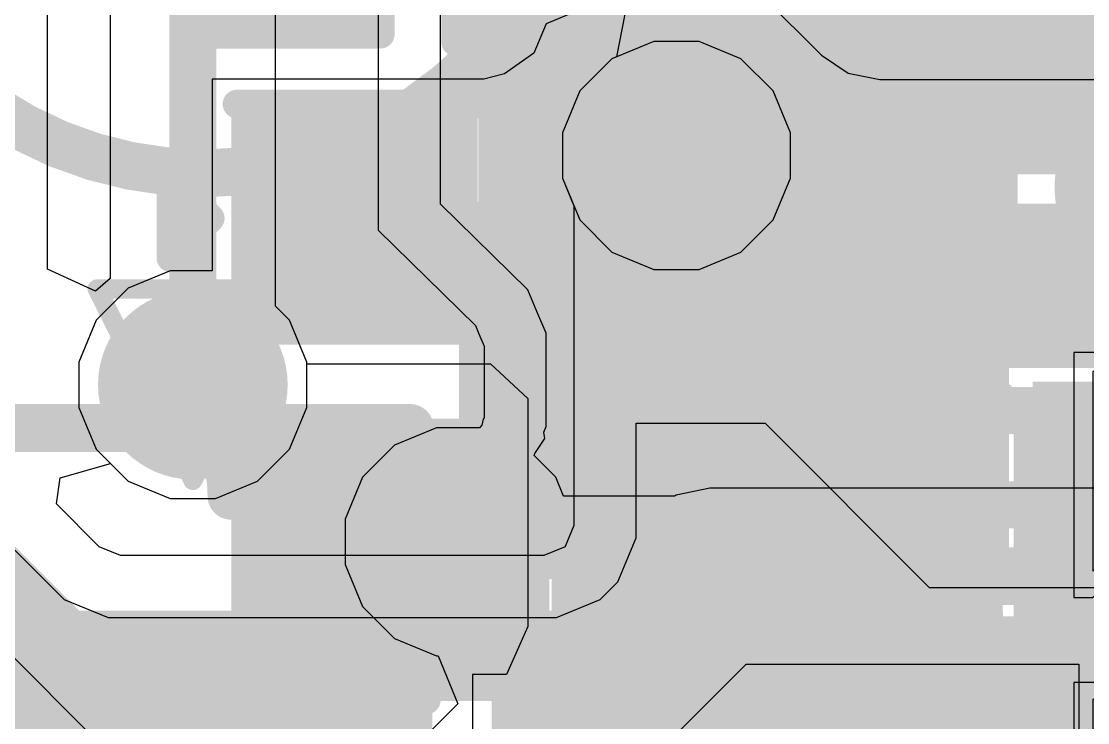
# Model space of a CAD drawing. Header units: inches. Extents: x -35 to 304, y -8 to 63.
# Drawn here: x 4.433 to 7.262, y 3.233 to 5.094 of the extents above; entities that cross this region are included whole.
import ezdxf

# ---------------------------------------------------------------- set-up
doc = ezdxf.new("R2010")
doc.units = ezdxf.units.IN
for name, color, linetype in [('Bottom Layer', 5, 'Continuous'), ('Bottom Overlay', 54, 'Continuous'), ('Bottom Paste', 16, 'Continuous'), ('Bottom Solder', 6, 'Continuous'), ('Drill Drawing', 1, 'Continuous'), ('Layer 2', 16, 'Continuous'), ('Layer 3', 76, 'Continuous'), ('Top Layer', 1, 'Continuous'), ('Top Overlay', 2, 'Continuous'), ('Top Paste', 8, 'Continuous'), ('Top Solder', 216, 'Continuous'), ('Via Holes', 16, 'Continuous')]:
    doc.layers.add(name, color=color, linetype=linetype)

# ---------------------------------------------------------------- blocks, each defined once
blk = doc.blocks.new('TSA016A2518A_B_2')
at = {"layer": 'Bottom Layer'}
blk.add_hatch(color=5, dxfattribs=at).paths.add_polyline_path([(-2.55007237, -0.7250303), (-1.65007163, -0.7250303), (-1.65007163, -1.4250289), (-2.55007237, -1.4250289)])
at = {"layer": 'Bottom Paste'}
blk.add_hatch(color=16, dxfattribs=at).paths.add_polyline_path([(-2.55007237, -0.7250303), (-1.65007163, -0.7250303), (-1.65007163, -1.4250289), (-2.55007237, -1.4250289)])
at = {"layer": 'Bottom Solder'}
blk.add_hatch(color=6, dxfattribs=at).paths.add_polyline_path([(-2.60087237, -0.6742303), (-1.59927163, -0.6742303), (-1.59927163, -1.4758289), (-2.60087237, -1.4758289)])
at = {"layer": 'Bottom Overlay', "const_width": 0.127}
blk.add_lwpolyline([(-0.508, -1.016127, -0.9999999999999999), (-0.508, 1.015873)], format="xyb", dxfattribs=at)
for points in [[(-2.199894, 0.543687), (-2.199894, -0.543941)], [(-2.8956, -0.9652), (-2.7686, -1.0922)], [(-2.8956, -0.9652), (-2.8956, -1.2192)], [(-2.7686, -1.0922), (-2.8956, -1.2192)], [(-2.0599908, -1.71196), (-1.3664184, -1.71196)], [(-1.3664184, -1.71196), (1.3664184, -1.71196)]]:
    blk.add_lwpolyline(points, dxfattribs=at)
at = {"layer": 'Bottom Overlay', "const_width": 0.0635}
for points in [[(-2.231644, 0.543687, 1), (-2.168144, 0.543687, 1)], [(-2.231644, -0.543941, 1), (-2.168144, -0.543941, 1)], [(-2.92735, -0.9652, 1), (-2.86385, -0.9652, 1)], [(-2.92735, -0.9652, 1), (-2.86385, -0.9652, 1)], [(-2.80035, -1.0922, 1), (-2.73685, -1.0922, 1)], [(-2.80035, -1.0922, 1), (-2.73685, -1.0922, 1)], [(-2.92735, -1.2192, 1), (-2.86385, -1.2192, 1)], [(-2.92735, -1.2192, 1), (-2.86385, -1.2192, 1)], [(-2.0917408, -1.71196, 1), (-2.0282408, -1.71196, 1)], [(-1.3981684, -1.71196, 1), (-1.3346684, -1.71196, 1)], [(-1.3981684, -1.71196, 1), (-1.3346684, -1.71196, 1)]]:
    blk.add_lwpolyline(points, format="xyb", close=True, dxfattribs=at)
blk = doc.blocks.new('X_LLGA_3_9')
at = {"layer": 'Top Layer'}
for points in [[(-0.2999994, 0.39750111), (0.2999994, 0.39750111), (0.2999994, 0.04750181), (-0.2999994, 0.04750181)], [(-0.27499818, -0.0824992), (-0.07499858, -0.0824992), (-0.07499858, -0.36249864), (-0.27499818, -0.36249864)], [(0.07500112, -0.0824992), (0.27500072, -0.0824992), (0.27500072, -0.36249864), (0.07500112, -0.36249864)]]:
    blk.add_hatch(color=1, dxfattribs=at).paths.add_polyline_path(points)
at = {"layer": 'Top Paste'}
for points in [[(-0.2999994, 0.39750111), (0.2999994, 0.39750111), (0.2999994, 0.04750181), (-0.2999994, 0.04750181)], [(-0.27499818, -0.0824992), (-0.07499858, -0.0824992), (-0.07499858, -0.36249864), (-0.27499818, -0.36249864)], [(0.07500112, -0.0824992), (0.27500072, -0.0824992), (0.27500072, -0.36249864), (0.07500112, -0.36249864)]]:
    blk.add_hatch(color=8, dxfattribs=at).paths.add_polyline_path(points)
at = {"layer": 'Top Solder'}
for points in [[(-0.3499993, 0.44750101), (0.3499993, 0.44750101), (0.3499993, -0.00249809), (-0.3499993, -0.00249809)], [(-0.32499808, -0.0324993), (-0.02499868, -0.0324993), (-0.02499868, -0.41249854), (-0.32499808, -0.41249854)], [(0.02500122, -0.0324993), (0.32500062, -0.0324993), (0.32500062, -0.41249854), (0.02500122, -0.41249854)]]:
    blk.add_hatch(color=216, dxfattribs=at).paths.add_polyline_path(points)
at = {"layer": 'Top Overlay'}
for points, const_width in [([(-0.3809999999999999, -0.22569932, 1), (-0.4318, -0.22569932, 1)], 0.0999998), ([(-0.45679868, -0.22569932, 1), (-0.40680132, -0.22569932, 1)], 0.0499999), ([(-0.40599868, -0.22569932, 1), (-0.35600132, -0.22569932, 1)], 0.0499999)]:
    blk.add_lwpolyline(points, format="xyb", close=True, dxfattribs=dict(at, const_width=const_width))
blk = doc.blocks.new('14_LGA__2_5_3__11')
at = {"layer": 'Top Layer'}
for points in [[(-0.67499865, 0.6050013299999999), (-0.67499865, 1.21500011), (-0.3249993500000001, 1.21500011), (-0.3249993499999999, 0.6050013299999999)], [(-0.1749996499999999, 0.6050013299999999), (-0.1749996500000001, 1.21500011), (0.1749996499999999, 1.21500011), (0.1749996500000001, 0.6050013299999999)], [(0.3249993500000001, 0.6050013299999999), (0.3249993499999999, 1.21500011), (0.67499865, 1.21500011), (0.67499865, 0.6050013299999999)], [(-0.85500083, 0.57500139), (-1.46499961, 0.57500139), (-1.46499961, 0.92500069), (-0.85500083, 0.92500069)], [(1.46499961, 0.57500139), (0.85500083, 0.57500139), (0.85500083, 0.92500069), (1.46499961, 0.92500069)], [(-0.85500083, 0.07499985), (-1.46499961, 0.07499985), (-1.46499961, 0.42499915), (-0.85500083, 0.42499915)], [(1.46499961, 0.07499985), (0.85500083, 0.07499985), (0.85500083, 0.42499915), (1.46499961, 0.42499915)], [(-0.85500083, -0.42499915), (-1.46499961, -0.42499915), (-1.46499961, -0.07499985), (-0.85500083, -0.07499985)], [(1.46499961, -0.42499915), (0.85500083, -0.42499915), (0.85500083, -0.07499985), (1.46499961, -0.07499985)], [(-0.85500083, -0.92500069), (-1.46499961, -0.92500069), (-1.46499961, -0.57500139), (-0.85500083, -0.57500139)], [(1.46499961, -0.92500069), (0.85500083, -0.92500069), (0.85500083, -0.57500139), (1.46499961, -0.57500139)], [(-0.67499865, -1.21500011), (-0.67499865, -0.6050013299999999), (-0.3249993500000001, -0.6050013299999999), (-0.3249993499999999, -1.21500011)], [(-0.1749996499999999, -1.21500011), (-0.1749996500000001, -0.6050013299999999), (0.1749996499999999, -0.6050013299999999), (0.1749996500000001, -1.21500011)], [(0.3249993500000001, -1.21500011), (0.3249993499999999, -0.6050013299999999), (0.67499865, -0.6050013299999999), (0.67499865, -1.21500011)]]:
    blk.add_hatch(color=1, dxfattribs=at).paths.add_polyline_path(points)
at = {"layer": 'Top Paste'}
for points in [[(-0.67499865, 0.6050013299999999), (-0.67499865, 1.21500011), (-0.3249993500000001, 1.21500011), (-0.3249993499999999, 0.6050013299999999)], [(-0.1749996499999999, 0.6050013299999999), (-0.1749996500000001, 1.21500011), (0.1749996499999999, 1.21500011), (0.1749996500000001, 0.6050013299999999)], [(0.3249993500000001, 0.6050013299999999), (0.3249993499999999, 1.21500011), (0.67499865, 1.21500011), (0.67499865, 0.6050013299999999)], [(-0.85500083, 0.57500139), (-1.46499961, 0.57500139), (-1.46499961, 0.92500069), (-0.85500083, 0.92500069)], [(1.46499961, 0.57500139), (0.85500083, 0.57500139), (0.85500083, 0.92500069), (1.46499961, 0.92500069)], [(-0.85500083, 0.07499985), (-1.46499961, 0.07499985), (-1.46499961, 0.42499915), (-0.85500083, 0.42499915)], [(1.46499961, 0.07499985), (0.85500083, 0.07499985), (0.85500083, 0.42499915), (1.46499961, 0.42499915)], [(-0.85500083, -0.42499915), (-1.46499961, -0.42499915), (-1.46499961, -0.07499985), (-0.85500083, -0.07499985)], [(1.46499961, -0.42499915), (0.85500083, -0.42499915), (0.85500083, -0.07499985), (1.46499961, -0.07499985)], [(-0.85500083, -0.92500069), (-1.46499961, -0.92500069), (-1.46499961, -0.57500139), (-0.85500083, -0.57500139)], [(1.46499961, -0.92500069), (0.85500083, -0.92500069), (0.85500083, -0.57500139), (1.46499961, -0.57500139)], [(-0.67499865, -1.21500011), (-0.67499865, -0.6050013299999999), (-0.3249993500000001, -0.6050013299999999), (-0.3249993499999999, -1.21500011)], [(-0.1749996499999999, -1.21500011), (-0.1749996500000001, -0.6050013299999999), (0.1749996499999999, -0.6050013299999999), (0.1749996500000001, -1.21500011)], [(0.3249993500000001, -1.21500011), (0.3249993499999999, -0.6050013299999999), (0.67499865, -0.6050013299999999), (0.67499865, -1.21500011)]]:
    blk.add_hatch(color=8, dxfattribs=at).paths.add_polyline_path(points)
at = {"layer": 'Top Solder'}
for points in [[(-0.77659865, 0.50340133), (-0.77659865, 1.31660011), (-0.2233993500000001, 1.31660011), (-0.2233993499999999, 0.50340133)], [(-0.2765996499999999, 0.50340133), (-0.2765996500000001, 1.31660011), (0.2765996499999999, 1.31660011), (0.2765996500000001, 0.50340133)], [(0.2233993500000001, 0.50340133), (0.2233993499999999, 1.31660011), (0.77659865, 1.31660011), (0.77659865, 0.50340133)], [(-0.7534008299999999, 0.47340139), (-1.56659961, 0.47340139), (-1.56659961, 1.02660069), (-0.7534008299999999, 1.02660069)], [(1.56659961, 0.47340139), (0.7534008299999999, 0.47340139), (0.7534008299999999, 1.02660069), (1.56659961, 1.02660069)], [(-0.7534008299999999, -0.02660015), (-1.56659961, -0.02660015), (-1.56659961, 0.52659915), (-0.7534008299999999, 0.52659915)], [(1.56659961, -0.02660015), (0.7534008299999999, -0.02660015), (0.7534008299999999, 0.52659915), (1.56659961, 0.52659915)], [(-0.7534008299999999, -0.52659915), (-1.56659961, -0.52659915), (-1.56659961, 0.02660015), (-0.7534008299999999, 0.02660015)], [(1.56659961, -0.52659915), (0.7534008299999999, -0.52659915), (0.7534008299999999, 0.02660015), (1.56659961, 0.02660015)], [(-0.7534008299999999, -1.02660069), (-1.56659961, -1.02660069), (-1.56659961, -0.47340139), (-0.7534008299999999, -0.47340139)], [(1.56659961, -1.02660069), (0.7534008299999999, -1.02660069), (0.7534008299999999, -0.47340139), (1.56659961, -0.47340139)], [(-0.77659865, -1.31660011), (-0.77659865, -0.50340133), (-0.2233993500000001, -0.50340133), (-0.2233993499999999, -1.31660011)], [(-0.2765996499999999, -1.31660011), (-0.2765996500000001, -0.50340133), (0.2765996499999999, -0.50340133), (0.2765996500000001, -1.31660011)], [(0.2233993500000001, -1.31660011), (0.2233993499999999, -0.50340133), (0.77659865, -0.50340133), (0.77659865, -1.31660011)]]:
    blk.add_hatch(color=216, dxfattribs=at).paths.add_polyline_path(points)
at = {"layer": 'Top Overlay', "const_width": 0.0762}
for points in [[(-1.54999944, 1.20000014), (-1.54999944, 1.29999994)], [(-0.95000064, 1.29999994), (-1.54999944, 1.29999994)], [(1.54999944, 1.29999994), (0.95000064, 1.29999994)], [(1.54999944, 1.20000014), (1.54999944, 1.29999994)], [(-1.54999944, -1.29999994), (-1.54999944, -1.20000014)], [(1.54999944, -1.29999994), (1.54999944, -1.20000014)], [(-0.95000064, -1.29999994), (-1.54999944, -1.29999994)], [(1.54999944, -1.29999994), (0.95000064, -1.29999994)]]:
    blk.add_lwpolyline(points, dxfattribs=at)
at = {"layer": 'Top Overlay', "const_width": 0.0381}
for points in [[(-1.56904944, 1.29999994, 1), (-1.53094944, 1.29999994, 1)], [(-1.56904944, 1.29999994, 1), (-1.53094944, 1.29999994, 1)], [(-0.96905064, 1.29999994, 1), (-0.9309506399999999, 1.29999994, 1)], [(0.9309506399999999, 1.29999994, 1), (0.96905064, 1.29999994, 1)], [(1.53094944, 1.29999994, 1), (1.56904944, 1.29999994, 1)], [(1.53094944, 1.29999994, 1), (1.56904944, 1.29999994, 1)], [(-1.56904944, 1.20000014, 1), (-1.53094944, 1.20000014, 1)], [(1.53094944, 1.20000014, 1), (1.56904944, 1.20000014, 1)], [(-1.56904944, -1.20000014, 1), (-1.53094944, -1.20000014, 1)], [(1.53094944, -1.20000014, 1), (1.56904944, -1.20000014, 1)], [(-1.56904944, -1.29999994, 1), (-1.53094944, -1.29999994, 1)], [(-1.56904944, -1.29999994, 1), (-1.53094944, -1.29999994, 1)], [(-0.96905064, -1.29999994, 1), (-0.9309506399999999, -1.29999994, 1)], [(0.9309506399999999, -1.29999994, 1), (0.96905064, -1.29999994, 1)], [(1.53094944, -1.29999994, 1), (1.56904944, -1.29999994, 1)], [(1.53094944, -1.29999994, 1), (1.56904944, -1.29999994, 1)]]:
    blk.add_lwpolyline(points, format="xyb", close=True, dxfattribs=at)
blk = doc.blocks.new('X2_SON_4_1_1__B_15')
at = {"layer": 'Bottom Layer'}
for points in [[(-0.5499989, 0.27500072), (-0.5499989, 0.37500052), (-0.4499991, 0.37500052), (-0.4499991, 0.27500072)], [(0.4499991, 0.27500072), (0.4499991, 0.37500052), (0.5499989, 0.37500052), (0.5499989, 0.27500072)], [(-0.3394105761470328, 0), (0, 0.3394105761470328), (0.3394105761470328, 0), (0, -0.3394105761470328)], [(-0.5499989, -0.37500052), (-0.5499989, -0.27500072), (-0.4499991, -0.27500072), (-0.4499991, -0.37500052)], [(0.4499991, -0.37500052), (0.4499991, -0.27500072), (0.5499989, -0.27500072), (0.5499989, -0.37500052)]]:
    blk.add_hatch(color=5, dxfattribs=at).paths.add_polyline_path(points)
at = {"layer": 'Bottom Paste'}
blk.add_hatch(color=16, dxfattribs=at).paths.add_polyline_path([(-0.3394105761470328, 0), (0, 0.3394105761470328), (0.3394105761470328, 0), (0, -0.3394105761470328)])
at = {"layer": 'Bottom Solder'}
blk.add_hatch(color=6, dxfattribs=at).paths.add_polyline_path([(-0.4830946740841393, 0), (0, 0.4830946740841393), (0.4830946740841393, 0), (0, -0.4830946740841393)])
at = {"layer": 'Bottom Layer'}
for p, q in [((-0.21999956, 0.47500032), (-0.65000124, 0.47500032)), ((-0.65000124, 0.47500032), (-0.65000124, 0.17500092)), ((-0.21999956, 0.37500052), (-0.21999956, 0.47500032)), ((0.65000124, 0.47500032), (0.21999956, 0.47500032)), ((0.21999956, 0.47500032), (0.21999956, 0.37500052)), ((0.65000124, 0.17500092), (0.65000124, 0.47500032)), ((-0.4199991599999999, 0.17500092), (-0.21999956, 0.37500052)), ((0.21999956, 0.37500052), (0.4199991599999999, 0.17500092)), ((-0.65000124, 0.17500092), (-0.4199991599999999, 0.17500092)), ((0.4199991599999999, 0.17500092), (0.65000124, 0.17500092)), ((-0.4199991599999999, -0.17500092), (-0.65000124, -0.17500092)), ((-0.65000124, -0.17500092), (-0.65000124, -0.47500032)), ((-0.11999976, -0.47500032), (-0.4199991599999999, -0.17500092)), ((0.4199991599999999, -0.17500092), (0.21999956, -0.37500052)), ((0.65000124, -0.17500092), (0.4199991599999999, -0.17500092)), ((0.65000124, -0.47500032), (0.65000124, -0.17500092)), ((0.21999956, -0.37500052), (0.21999956, -0.47500032)), ((-0.65000124, -0.47500032), (-0.11999976, -0.47500032)), ((0.21999956, -0.47500032), (0.65000124, -0.47500032))]:
    blk.add_line(p, q, dxfattribs=at)
at = {"layer": 'Bottom Overlay', "const_width": 0.0762}
for points in [[(0.4318, 0.5841999999999999), (-0.4571999999999999, 0.5841999999999999)], [(-0.5588, -0.0762), (-0.5588, 0.0762)], [(0.5588, -0.0762), (0.5588, 0.0762)], [(0.4318, -0.5841999999999999), (-0.4571999999999999, -0.5841999999999999)]]:
    blk.add_lwpolyline(points, dxfattribs=at)
at = {"layer": 'Bottom Overlay'}
for points, const_width in [([(-0.47625, 0.5841999999999999, 1), (-0.43815, 0.5841999999999999, 1)], 0.0381), ([(0.41275, 0.5841999999999999, 1), (0.4508499999999999, 0.5841999999999999, 1)], 0.0381), ([(-0.57785, 0.0762, 1), (-0.5397500000000001, 0.0762, 1)], 0.0381), ([(0.5397500000000001, 0.0762, 1), (0.57785, 0.0762, 1)], 0.0381), ([(-0.57785, -0.0762, 1), (-0.5397500000000001, -0.0762, 1)], 0.0381), ([(0.5397500000000001, -0.0762, 1), (0.57785, -0.0762, 1)], 0.0381), ([(-0.7289977799999999, -0.32500062, 1), (-0.7790002199999999, -0.32500062, 1)], 0.127), ([(-0.8107502199999999, -0.32500062, 1), (-0.74725022, -0.32500062, 1)], 0.0635), ([(-0.76074778, -0.32500062, 1), (-0.69724778, -0.32500062, 1)], 0.0635), ([(-0.47625, -0.5841999999999999, 1), (-0.43815, -0.5841999999999999, 1)], 0.0381), ([(0.41275, -0.5841999999999999, 1), (0.4508499999999999, -0.5841999999999999, 1)], 0.0381)]:
    blk.add_lwpolyline(points, format="xyb", close=True, dxfattribs=dict(at, const_width=const_width))
at = {"layer": 'Bottom Paste'}
for p, q in [((-0.21999956, 0.47500032), (-0.65000124, 0.47500032)), ((-0.65000124, 0.47500032), (-0.65000124, 0.17500092)), ((-0.21999956, 0.37500052), (-0.21999956, 0.47500032)), ((0.65000124, 0.47500032), (0.21999956, 0.47500032)), ((0.21999956, 0.47500032), (0.21999956, 0.37500052)), ((0.65000124, 0.17500092), (0.65000124, 0.47500032)), ((-0.4199991599999999, 0.17500092), (-0.21999956, 0.37500052)), ((0.21999956, 0.37500052), (0.4199991599999999, 0.17500092)), ((-0.65000124, 0.17500092), (-0.4199991599999999, 0.17500092)), ((0.4199991599999999, 0.17500092), (0.65000124, 0.17500092)), ((-0.4199991599999999, -0.17500092), (-0.65000124, -0.17500092)), ((-0.65000124, -0.17500092), (-0.65000124, -0.47500032)), ((-0.11999976, -0.47500032), (-0.4199991599999999, -0.17500092)), ((0.4199991599999999, -0.17500092), (0.21999956, -0.37500052)), ((0.65000124, -0.17500092), (0.4199991599999999, -0.17500092)), ((0.65000124, -0.47500032), (0.65000124, -0.17500092)), ((0.21999956, -0.37500052), (0.21999956, -0.47500032)), ((-0.65000124, -0.47500032), (-0.11999976, -0.47500032)), ((0.21999956, -0.47500032), (0.65000124, -0.47500032))]:
    blk.add_line(p, q, dxfattribs=at)
at = {"layer": 'Bottom Solder'}
for p, q in [((-0.17500092, 0.52500022), (-0.7000011399999999, 0.52500022)), ((-0.7000011399999999, 0.52500022), (-0.7000011399999999, 0.12500102)), ((-0.17500092, 0.3499993), (-0.17500092, 0.52500022)), ((0.7000011399999999, 0.52500022), (0.17500092, 0.52500022)), ((0.17500092, 0.52500022), (0.17500092, 0.3499993)), ((0.7000011399999999, 0.12500102), (0.7000011399999999, 0.52500022)), ((-0.3999992, 0.12500102), (-0.17500092, 0.3499993)), ((0.17500092, 0.3499993), (0.3999992, 0.12500102)), ((-0.7000011399999999, 0.12500102), (-0.3999992, 0.12500102)), ((0.3999992, 0.12500102), (0.7000011399999999, 0.12500102)), ((-0.3999992, -0.12500102), (-0.7000011399999999, -0.12500102)), ((-0.7000011399999999, -0.12500102), (-0.7000011399999999, -0.52500022)), ((-0.0499999, -0.47500032), (-0.3999992, -0.12500102)), ((0.3999992, -0.12500102), (0.17500092, -0.3499993)), ((0.7000011399999999, -0.12500102), (0.3999992, -0.12500102)), ((0.7000011399999999, -0.52500022), (0.7000011399999999, -0.12500102)), ((0.17500092, -0.3499993), (0.17500092, -0.52500022)), ((-0.0499999, -0.52500022), (-0.0499999, -0.47500032)), ((-0.7000011399999999, -0.52500022), (-0.0499999, -0.52500022)), ((0.17500092, -0.52500022), (0.7000011399999999, -0.52500022))]:
    blk.add_line(p, q, dxfattribs=at)
blk = doc.blocks.new('R___0201_18')
at = {"layer": 'Top Layer'}
for points in [[(-0.40999791, 0.18499963), (-0.13999845, 0.18499963), (-0.13999845, -0.18499963), (-0.40999791, -0.18499963)], [(0.14000099, 0.18499963), (0.41000045, 0.18499963), (0.41000045, -0.18499963), (0.14000099, -0.18499963)]]:
    blk.add_hatch(color=1, dxfattribs=at).paths.add_polyline_path(points)
at = {"layer": 'Top Paste'}
for points in [[(-0.40999791, 0.18499963), (-0.13999845, 0.18499963), (-0.13999845, -0.18499963), (-0.40999791, -0.18499963)], [(0.14000099, 0.18499963), (0.41000045, 0.18499963), (0.41000045, -0.18499963), (0.14000099, -0.18499963)]]:
    blk.add_hatch(color=8, dxfattribs=at).paths.add_polyline_path(points)
at = {"layer": 'Top Solder'}
for points in [[(-0.46499907, 0.24000079), (-0.08499729, 0.24000079), (-0.08499729, -0.24000079), (-0.46499907, -0.24000079)], [(0.08499983, 0.24000079), (0.46500161, 0.24000079), (0.46500161, -0.24000079), (0.08499983, -0.24000079)]]:
    blk.add_hatch(color=216, dxfattribs=at).paths.add_polyline_path(points)
at = {"layer": 'Top Overlay', "const_width": 0.0762}
for points in [[(-0.4826, 0.254), (0.4826, 0.254)], [(-0.4826, 0.254), (-0.4826, -0.254)], [(0.4826, 0.254), (0.4826, -0.254)], [(-0.4826, -0.254), (0.4826, -0.254)]]:
    blk.add_lwpolyline(points, dxfattribs=at)
at = {"layer": 'Top Overlay', "const_width": 0.0381}
for points in [[(-0.5016499999999999, 0.254, 1), (-0.46355, 0.254, 1)], [(-0.5016499999999999, 0.254, 1), (-0.46355, 0.254, 1)], [(0.46355, 0.254, 1), (0.5016499999999999, 0.254, 1)], [(0.46355, 0.254, 1), (0.5016499999999999, 0.254, 1)], [(-0.5016499999999999, -0.254, 1), (-0.46355, -0.254, 1)], [(-0.5016499999999999, -0.254, 1), (-0.46355, -0.254, 1)], [(0.46355, -0.254, 1), (0.5016499999999999, -0.254, 1)], [(0.46355, -0.254, 1), (0.5016499999999999, -0.254, 1)]]:
    blk.add_lwpolyline(points, format="xyb", close=True, dxfattribs=at)
blk = doc.blocks.new('R___0201_25')
at = {"layer": 'Top Layer'}
for points in [[(-0.40999791, 0.18499963), (-0.13999845, 0.18499963), (-0.13999845, -0.18499963), (-0.40999791, -0.18499963)], [(0.14000099, 0.18499963), (0.41000045, 0.18499963), (0.41000045, -0.18499963), (0.14000099, -0.18499963)]]:
    blk.add_hatch(color=1, dxfattribs=at).paths.add_polyline_path(points)
at = {"layer": 'Top Paste'}
for points in [[(-0.40999791, 0.18499963), (-0.13999845, 0.18499963), (-0.13999845, -0.18499963), (-0.40999791, -0.18499963)], [(0.14000099, 0.18499963), (0.41000045, 0.18499963), (0.41000045, -0.18499963), (0.14000099, -0.18499963)]]:
    blk.add_hatch(color=8, dxfattribs=at).paths.add_polyline_path(points)
at = {"layer": 'Top Solder'}
for points in [[(-0.46499907, 0.24000079), (-0.08499729, 0.24000079), (-0.08499729, -0.24000079), (-0.46499907, -0.24000079)], [(0.08499983, 0.24000079), (0.46500161, 0.24000079), (0.46500161, -0.24000079), (0.08499983, -0.24000079)]]:
    blk.add_hatch(color=216, dxfattribs=at).paths.add_polyline_path(points)
at = {"layer": 'Top Overlay', "const_width": 0.0762}
for points in [[(-0.4826, -0.254), (-0.4826, 0.254)], [(-0.4826, 0.254), (0.4826, 0.254)], [(0.4826, -0.254), (0.4826, 0.254)], [(-0.4826, -0.254), (0.4826, -0.254)]]:
    blk.add_lwpolyline(points, dxfattribs=at)
at = {"layer": 'Top Overlay', "const_width": 0.0381}
for points in [[(-0.5016499999999999, 0.254, 1), (-0.46355, 0.254, 1)], [(-0.5016499999999999, 0.254, 1), (-0.46355, 0.254, 1)], [(0.46355, 0.254, 1), (0.5016499999999999, 0.254, 1)], [(0.46355, 0.254, 1), (0.5016499999999999, 0.254, 1)], [(-0.5016499999999999, -0.254, 1), (-0.46355, -0.254, 1)], [(-0.5016499999999999, -0.254, 1), (-0.46355, -0.254, 1)], [(0.46355, -0.254, 1), (0.5016499999999999, -0.254, 1)], [(0.46355, -0.254, 1), (0.5016499999999999, -0.254, 1)]]:
    blk.add_lwpolyline(points, format="xyb", close=True, dxfattribs=at)
blk = doc.blocks.new('XL_1010RGBC_WS2812B_29')
at = {"layer": 'Top Layer'}
for points in [[(-0.64999997, 0.64999997), (-0.20000087, 0.64999997), (-0.20000087, 0.20000087), (-0.64999997, 0.20000087)], [(0.20000087, 0.64999997), (0.64999997, 0.64999997), (0.64999997, 0.20000087), (0.20000087, 0.20000087)], [(-0.20000087, -0.2000008700000001), (-0.2000008700000001, -0.64999997), (-0.64999997, -0.64999997), (-0.64999997, -0.20000087)], [(0.64999997, -0.2000008700000001), (0.64999997, -0.64999997), (0.20000087, -0.64999997), (0.2000008700000001, -0.20000087)]]:
    blk.add_hatch(color=1, dxfattribs=at).paths.add_polyline_path(points)
at = {"layer": 'Top Paste'}
for points in [[(-0.64999997, 0.64999997), (-0.20000087, 0.64999997), (-0.20000087, 0.20000087), (-0.64999997, 0.20000087)], [(0.20000087, 0.64999997), (0.64999997, 0.64999997), (0.64999997, 0.20000087), (0.20000087, 0.20000087)], [(-0.20000087, -0.2000008700000001), (-0.2000008700000001, -0.64999997), (-0.64999997, -0.64999997), (-0.64999997, -0.20000087)], [(0.64999997, -0.2000008700000001), (0.64999997, -0.64999997), (0.20000087, -0.64999997), (0.2000008700000001, -0.20000087)]]:
    blk.add_hatch(color=8, dxfattribs=at).paths.add_polyline_path(points)
at = {"layer": 'Top Solder'}
for points in [[(-0.75159997, 0.75159997), (-0.09840087, 0.75159997), (-0.09840087, 0.09840087), (-0.75159997, 0.09840087)], [(0.09840087, 0.75159997), (0.75159997, 0.75159997), (0.75159997, 0.09840087), (0.09840087, 0.09840087)], [(-0.0984008699999999, -0.0984008700000001), (-0.0984008700000001, -0.75159997), (-0.75159997, -0.75159997), (-0.75159997, -0.0984008699999999)], [(0.75159997, -0.0984008700000001), (0.75159997, -0.75159997), (0.0984008699999999, -0.75159997), (0.0984008700000001, -0.0984008699999999)]]:
    blk.add_hatch(color=216, dxfattribs=at).paths.add_polyline_path(points)
at = {"layer": 'Top Overlay', "const_width": 0.0762}
for points in [[(-0.7366, 0.7366), (0.7366, 0.7366)], [(-0.7366, -0.7366), (0.7366, -0.7366)]]:
    blk.add_lwpolyline(points, dxfattribs=at)
at = {"layer": 'Top Overlay', "const_width": 0.0381}
for points in [[(-0.7556499999999999, 0.7366, 1), (-0.71755, 0.7366, 1)], [(0.71755, 0.7366, 1), (0.7556499999999999, 0.7366, 1)], [(-0.7556499999999999, -0.7366, 1), (-0.71755, -0.7366, 1)], [(0.71755, -0.7366, 1), (0.7556499999999999, -0.7366, 1)]]:
    blk.add_lwpolyline(points, format="xyb", close=True, dxfattribs=at)
blk = doc.blocks.new('IND_0806_B_30')
at = {"layer": 'Bottom Layer'}
for points in [[(-1.32499989, 0.85999955), (-0.32499935, 0.85999955), (-0.32499935, -0.85999955), (-1.32499989, -0.85999955)], [(0.32499935, 0.85999955), (1.32499989, 0.85999955), (1.32499989, -0.85999955), (0.32499935, -0.85999955)]]:
    blk.add_hatch(color=5, dxfattribs=at).paths.add_polyline_path(points)
at = {"layer": 'Bottom Paste'}
for points in [[(-1.32499989, 0.85999955), (-0.32499935, 0.85999955), (-0.32499935, -0.85999955), (-1.32499989, -0.85999955)], [(0.32499935, 0.85999955), (1.32499989, 0.85999955), (1.32499989, -0.85999955), (0.32499935, -0.85999955)]]:
    blk.add_hatch(color=16, dxfattribs=at).paths.add_polyline_path(points)
at = {"layer": 'Bottom Solder'}
for points in [[(-1.42659989, 0.96159955), (-0.22339935, 0.96159955), (-0.22339935, -0.96159955), (-1.42659989, -0.96159955)], [(0.22339935, 0.96159955), (1.42659989, 0.96159955), (1.42659989, -0.96159955), (0.22339935, -0.96159955)]]:
    blk.add_hatch(color=6, dxfattribs=at).paths.add_polyline_path(points)
at = {"layer": 'Bottom Overlay', "const_width": 0.0762}
blk.add_lwpolyline([(0.1524, -0.8636), (-0.127, -0.8636)], dxfattribs=at)
at = {"layer": 'Bottom Overlay', "const_width": 0.0381}
for points in [[(-0.14605, -0.8636, 1), (-0.10795, -0.8636, 1)], [(0.13335, -0.8636, 1), (0.17145, -0.8636, 1)]]:
    blk.add_lwpolyline(points, format="xyb", close=True, dxfattribs=at)
blk = doc.blocks.new('CAP_0201_37')
at = {"layer": 'Top Layer'}
for points in [[(-0.4499991, 0.1499997), (-0.1499997, 0.1499997), (-0.1499997, -0.1499997), (-0.4499991, -0.1499997)], [(0.1499997, 0.1499997), (0.4499991, 0.1499997), (0.4499991, -0.1499997), (0.1499997, -0.1499997)]]:
    blk.add_hatch(color=1, dxfattribs=at).paths.add_polyline_path(points)
at = {"layer": 'Top Paste'}
for points in [[(-0.4499991, 0.1499997), (-0.1499997, 0.1499997), (-0.1499997, -0.1499997), (-0.4499991, -0.1499997)], [(0.1499997, 0.1499997), (0.4499991, 0.1499997), (0.4499991, -0.1499997), (0.1499997, -0.1499997)]]:
    blk.add_hatch(color=8, dxfattribs=at).paths.add_polyline_path(points)
at = {"layer": 'Top Solder'}
for points in [[(-0.50500026, 0.20500086), (-0.09499854, 0.20500086), (-0.09499854, -0.20500086), (-0.50500026, -0.20500086)], [(0.09499854, 0.20500086), (0.50500026, 0.20500086), (0.50500026, -0.20500086), (0.09499854, -0.20500086)]]:
    blk.add_hatch(color=216, dxfattribs=at).paths.add_polyline_path(points)
at = {"layer": 'Top Overlay', "const_width": 0.0762}
for points in [[(-0.5334, 0.2286), (-0.2032, 0.2286)], [(-0.5334, 0.2286), (-0.5334, -0.2286)], [(0.2032, 0.2286), (0.5334, 0.2286)], [(0.5334, 0.2286), (0.5334, -0.2286)], [(-0.5334, -0.2286), (-0.2032, -0.2286)], [(0.2032, -0.2286), (0.5334, -0.2286)]]:
    blk.add_lwpolyline(points, dxfattribs=at)
at = {"layer": 'Top Overlay', "const_width": 0.0381}
for points in [[(-0.5524499999999999, 0.2286, 1), (-0.51435, 0.2286, 1)], [(-0.5524499999999999, 0.2286, 1), (-0.51435, 0.2286, 1)], [(-0.22225, 0.2286, 1), (-0.18415, 0.2286, 1)], [(0.18415, 0.2286, 1), (0.22225, 0.2286, 1)], [(0.51435, 0.2286, 1), (0.5524499999999999, 0.2286, 1)], [(0.51435, 0.2286, 1), (0.5524499999999999, 0.2286, 1)], [(-0.5524499999999999, -0.2286, 1), (-0.51435, -0.2286, 1)], [(-0.5524499999999999, -0.2286, 1), (-0.51435, -0.2286, 1)], [(-0.22225, -0.2286, 1), (-0.18415, -0.2286, 1)], [(0.18415, -0.2286, 1), (0.22225, -0.2286, 1)], [(0.51435, -0.2286, 1), (0.5524499999999999, -0.2286, 1)], [(0.51435, -0.2286, 1), (0.5524499999999999, -0.2286, 1)]]:
    blk.add_lwpolyline(points, format="xyb", close=True, dxfattribs=at)

msp = doc.modelspace()

# ---------------------------------------------------------------- hatches: boundary and pattern name
at = {"layer": 'Bottom Layer'}
for points in [[(5.64507634, 3.66460532), (7.05287642, 3.66460532), (7.05287642, 6.81239176), (5.64507634, 6.81239176)], [(5.670069939999999, 3.748412619999999), (6.81946058, 3.748412619999999), (6.81946058, 6.814609180000001), (5.670069939999999, 6.814609180000001)], [(6.65536896, 4.91784386), (8.2254852, 4.91784386), (8.2254852, 5.59401218), (6.65536896, 5.59401218)], [(4.85260142, 1.15114578), (5.52366434, 1.15114578), (5.52366434, 3.4290127), (4.85260142, 3.4290127)], [(5.6804687, 1.70901106), (7.05287642, 1.70901106), (7.05287642, 3.4290127), (5.6804687, 3.4290127)]]:
    msp.add_hatch(color=5, dxfattribs=at).paths.add_polyline_path(points)
at = {"layer": 'Bottom Solder'}
h = msp.add_hatch(color=6, dxfattribs=at)
edge = h.paths.add_edge_path()
edge.add_arc((7.425484259999999, 4.652147159999999), 0.2515997, 0, 360)
at = {"layer": 'Layer 2'}
h = msp.add_hatch(color=16, dxfattribs=at)
edge = h.paths.add_edge_path()
edge.add_arc((6.1709427, 4.738072819999999), 0.1499997, 0, 360)
h = msp.add_hatch(color=16, dxfattribs=at)
edge = h.paths.add_edge_path()
edge.add_arc((4.88798616, 4.12973774), 0.1499997, 0, 360)
h = msp.add_hatch(color=16, dxfattribs=at)
edge = h.paths.add_edge_path()
edge.add_arc((5.5943627, 3.71281198), 0.1499997, 0, 360)
at = {"layer": 'Layer 3'}
h = msp.add_hatch(color=76, dxfattribs=at)
edge = h.paths.add_edge_path()
edge.add_arc((6.1709427, 4.738072819999999), 0.1499997, 0, 360)
h = msp.add_hatch(color=76, dxfattribs=at)
edge = h.paths.add_edge_path()
edge.add_arc((4.88798616, 4.12973774), 0.1499997, 0, 360)
at = {"layer": 'Top Layer'}
for points in [[(5.64527954, 3.48781116), (5.83393042, 3.48781116), (5.83393042, 5.31799292), (5.64527954, 5.31799292)], [(5.9418728, 4.68780876), (7.32296732, 4.68780876), (7.32296732, 4.970830799999999), (5.9418728, 4.970830799999999)], [(5.9418728, 4.337812), (6.39187444, 4.337812), (6.39187444, 4.969606519999999), (5.9418728, 4.969606519999999)], [(6.67436562, 4.28460662), (7.32296986, 4.28460662), (7.32296986, 4.55460862), (6.67436562, 4.55460862)], [(6.67436562, 3.49261176), (6.9917691, 3.49261176), (6.9917691, 4.55460608), (6.67436562, 4.55460608)], [(7.116064, 3.867612279999999), (8.1688686, 3.867612279999999), (8.1688686, 4.137614279999999), (7.116064, 4.137614279999999)], [(5.9418728, 3.48781116), (6.986061719999999, 3.48781116), (6.986061719999999, 4.09261056), (5.9418728, 4.09261056)], [(5.09187196, 3.48781116), (5.7418732, 3.48781116), (5.7418732, 3.9378128), (5.09187196, 3.9378128)], [(7.116064, 3.48420944), (8.1688686, 3.48420944), (8.1688686, 3.75421144), (7.116064, 3.75421144)]]:
    msp.add_hatch(color=1, dxfattribs=at).paths.add_polyline_path(points)
h = msp.add_hatch(color=1, dxfattribs=at)
edge = h.paths.add_edge_path()
edge.add_arc((6.1709427, 4.738072819999999), 0.1499997, 0, 360)
h = msp.add_hatch(color=1, dxfattribs=at)
edge = h.paths.add_edge_path()
edge.add_arc((4.88798616, 4.12973774), 0.1499997, 0, 360)
h = msp.add_hatch(color=1, dxfattribs=at)
edge = h.paths.add_edge_path()
edge.add_arc((5.5943627, 3.71281198), 0.1499997, 0, 360)
at = {"layer": 'Top Solder'}
h = msp.add_hatch(color=216, dxfattribs=at)
edge = h.paths.add_edge_path()
edge.add_arc((6.1709427, 4.738072819999999), 0.2515997, 0, 360)
h = msp.add_hatch(color=216, dxfattribs=at)
edge = h.paths.add_edge_path()
edge.add_arc((4.88798616, 4.12973774), 0.2515997, 0, 360)
h = msp.add_hatch(color=216, dxfattribs=at)
edge = h.paths.add_edge_path()
edge.add_arc((5.5943627, 3.71281198), 0.2515997, 0, 360)
at = {"layer": 'Via Holes'}
h = msp.add_hatch(color=7, dxfattribs=at)
edge = h.paths.add_edge_path()
edge.add_arc((6.1709427, 4.738072819999999), 0.07499858, 0, 360)
h = msp.add_hatch(color=7, dxfattribs=at)
edge = h.paths.add_edge_path()
edge.add_arc((4.88798616, 4.12973774), 0.07499858, 0, 360)
h = msp.add_hatch(color=7, dxfattribs=at)
edge = h.paths.add_edge_path()
edge.add_arc((5.5943627, 3.71281198), 0.07499858, 0, 360)

# ---------------------------------------------------------------- linework, layer by layer
at = {"layer": 'Drill Drawing', "const_width": 0.0508}
for points in [[(5.9169427, 4.99207282), (6.4249427, 4.99207282)], [(5.9169427, 4.99207282), (6.1709427, 4.48407282)], [(6.1709427, 4.48407282), (6.4249427, 4.99207282)], [(7.171484259999999, 4.90614716), (7.67948426, 4.90614716)], [(7.171484259999999, 4.90614716), (7.425484259999999, 4.39814716)], [(4.63398616, 4.38373774), (5.141986159999999, 4.38373774)], [(4.63398616, 4.38373774), (4.88798616, 3.87573774)], [(4.88798616, 3.87573774), (5.141986159999999, 4.38373774)], [(5.3403627, 3.96681198), (5.8483627, 3.96681198)], [(5.3403627, 3.96681198), (5.5943627, 3.45881198)], [(5.5943627, 3.45881198), (5.8483627, 3.96681198)]]:
    msp.add_lwpolyline(points, dxfattribs=at)
at = {"layer": 'Drill Drawing', "const_width": 0.0254}
for points in [[(5.9042427, 4.99207282, 1), (5.9296427, 4.99207282, 1)], [(5.9042427, 4.99207282, 1), (5.9296427, 4.99207282, 1)], [(6.4122427, 4.99207282, 1), (6.4376427, 4.99207282, 1)], [(6.4122427, 4.99207282, 1), (6.4376427, 4.99207282, 1)], [(7.158784259999999, 4.90614716, 1), (7.184184259999999, 4.90614716, 1)], [(7.158784259999999, 4.90614716, 1), (7.184184259999999, 4.90614716, 1)], [(6.1582427, 4.48407282, 1), (6.183642699999999, 4.48407282, 1)], [(6.1582427, 4.48407282, 1), (6.183642699999999, 4.48407282, 1)], [(4.621286159999999, 4.38373774, 1), (4.64668616, 4.38373774, 1)], [(4.621286159999999, 4.38373774, 1), (4.64668616, 4.38373774, 1)], [(5.129286159999999, 4.38373774, 1), (5.15468616, 4.38373774, 1)], [(5.129286159999999, 4.38373774, 1), (5.15468616, 4.38373774, 1)], [(5.3276627, 3.96681198, 1), (5.3530627, 3.96681198, 1)], [(5.3276627, 3.96681198, 1), (5.3530627, 3.96681198, 1)], [(5.835662699999999, 3.96681198, 1), (5.8610627, 3.96681198, 1)], [(5.835662699999999, 3.96681198, 1), (5.8610627, 3.96681198, 1)], [(4.87528616, 3.87573774, 1), (4.90068616, 3.87573774, 1)], [(4.87528616, 3.87573774, 1), (4.90068616, 3.87573774, 1)], [(5.581662699999999, 3.45881198, 1), (5.607062699999999, 3.45881198, 1)], [(5.581662699999999, 3.45881198, 1), (5.607062699999999, 3.45881198, 1)]]:
    msp.add_lwpolyline(points, format="xyb", close=True, dxfattribs=at)
at = {"layer": 'Layer 2'}
for p, q in [((5.63414926, 5.9251723), (6.55555966, 5.0037619)), ((5.5449343, 4.6085252), (5.5449343, 5.53517054)), ((5.379976539999999, 5.50235882), (5.379976539999999, 4.53922384)), ((6.110792959999999, 5.04047252), (5.999647639999999, 4.99443502)), ((6.231092439999999, 5.04047252), (6.110792959999999, 5.04047252)), ((6.34223776, 4.99443502), (6.231092439999999, 5.04047252)), ((5.999647639999999, 4.99443502), (5.9145805, 4.90936788)), ((6.427304899999999, 4.90936788), (6.34223776, 4.99443502)), ((6.55555966, 5.0037619), (6.626644099999999, 4.9562639)), ((6.626644099999999, 4.9562639), (6.71049458, 4.93958626)), ((6.71049458, 4.93958626), (7.647711399999999, 4.93958626)), ((5.9145805, 4.90936788), (5.868543, 4.79822256)), ((6.4733424, 4.79822256), (6.427304899999999, 4.90936788)), ((5.868543, 4.79822256), (5.868543, 4.67792308)), ((6.4733424, 4.67792308), (6.4733424, 4.79822256)), ((5.868543, 4.67792308), (5.9145805, 4.56677776)), ((6.427304899999999, 4.56677776), (6.4733424, 4.67792308)), ((5.775888879999999, 4.38217056), (5.5449343, 4.6085252)), ((5.9145805, 4.56677776), (5.999647639999999, 4.481710619999999)), ((6.34223776, 4.481710619999999), (6.427304899999999, 4.56677776)), ((5.379976539999999, 4.53922384), (5.637540159999999, 4.28678848)), ((5.999647639999999, 4.481710619999999), (6.110792959999999, 4.43567312)), ((6.231092439999999, 4.43567312), (6.34223776, 4.481710619999999)), ((6.110792959999999, 4.43567312), (6.231092439999999, 4.43567312)), ((5.77624194, 4.38134252), (5.775888879999999, 4.38217056)), ((5.777064899999999, 4.38100216), (5.77624194, 4.38134252)), ((5.800902799999999, 4.32345084), (5.777064899999999, 4.38100216)), ((5.82537062, 4.2660189), (5.800902799999999, 4.32345084)), ((5.637540159999999, 4.28678848), (5.64850026, 4.26032676)), ((5.64850026, 4.26032676), (5.649132719999999, 4.2596943)), ((5.649132719999999, 4.2596943), (5.649142879999999, 4.258795139999999)), ((5.649142879999999, 4.258795139999999), (5.66042302, 4.232318179999999)), ((5.82503788, 4.26519086), (5.82537062, 4.2660189)), ((5.82538078, 4.264360279999999), (5.82503788, 4.26519086)), ((5.82538078, 4.01916138), (5.82538078, 4.264360279999999)), ((5.66042302, 4.232318179999999), (5.66042302, 4.04175722)), ((5.65502552, 4.02203412), (5.648203079999999, 4.01521168)), ((5.658327519999999, 4.038622859999999), (5.65502552, 4.02203412)), ((5.66042302, 4.04175722), (5.658327519999999, 4.038622859999999)), ((5.81890886, 4.00354038), (5.82538078, 4.01916138)), ((5.53421296, 4.01521168), (5.423067639999999, 3.96917418)), ((5.648203079999999, 4.01521168), (5.53421296, 4.01521168)), ((5.82220578, 3.986954179999999), (5.81890886, 4.00354038)), ((5.423067639999999, 3.96917418), (5.3380005, 3.88410704)), ((5.795472279999999, 3.9469568), (5.82220578, 3.986954179999999)), ((5.793247239999999, 3.9415847), (5.795472279999999, 3.9469568)), ((5.850724899999999, 3.88410704), (5.793247239999999, 3.9415847)), ((5.3380005, 3.88410704), (5.291963, 3.77296172)), ((5.87144368, 3.83408428), (5.850724899999999, 3.88410704)), ((6.25929914, 3.854785279999999), (6.17010196, 3.83704338)), ((8.028726639999999, 3.854785279999999), (6.25929914, 3.854785279999999)), ((6.165672199999999, 3.83408428), (5.87144368, 3.83408428)), ((6.17010196, 3.83704338), (6.165672199999999, 3.83408428)), ((5.291963, 3.77296172), (5.291963, 3.65266224)), ((5.291963, 3.65266224), (5.3380005, 3.541516919999999)), ((5.3380005, 3.541516919999999), (5.423067639999999, 3.45644978)), ((5.423067639999999, 3.45644978), (5.53421296, 3.41041228)), ((5.53421296, 3.41041228), (5.5387748, 3.41041228)), ((5.5387748, 3.41041228), (5.59138074, 3.28341228)), ((5.893501039999999, 2.92628828), (6.35584454, 3.38862924)), ((6.35584454, 3.38862924), (7.238766319999999, 3.38862924)), ((7.238766319999999, 3.38862924), (7.238766319999999, 3.17015622)), ((5.59138074, 3.28341228), (5.49561258, 3.18764158))]:
    msp.add_line(p, q, dxfattribs=at)
for points, const_width in [([(4.88797854, 4.129719959999999), (4.88798616, 4.12973774)], 0.12500102), ([(5.66042302, 3.02283114), (6.25929914, 3.62170726)], 0.1524), ([(6.25929914, 3.62170726), (8.028726639999999, 3.62170726)], 0.1524)]:
    msp.add_lwpolyline(points, dxfattribs=dict(at, const_width=const_width))
at = {"layer": 'Layer 2', "const_width": 0.12500102}
for points in [[(4.91197646, 4.06505664, -0.1406647692081319), (4.88797854, 4.129719959999999)], [(4.91197646, 4.06505664, -0.163516275158838), (4.989586159999999, 3.83408428)]]:
    msp.add_lwpolyline(points, format="xyb", dxfattribs=at)
at = {"layer": 'Layer 2'}
for points, const_width in [([(4.85672892, 4.129719959999999, 1), (4.919228159999999, 4.129719959999999, 1)], 0.06249924), ([(4.85672892, 4.129719959999999, 1), (4.919228159999999, 4.129719959999999, 1)], 0.06249924), ([(4.85673654, 4.12973774, 1), (4.91923578, 4.12973774, 1)], 0.06249924), ([(4.88072684, 4.06505664, 1), (4.94322608, 4.06505664, 1)], 0.06249924), ([(4.88072684, 4.06505664, 1), (4.94322608, 4.06505664, 1)], 0.06249924), ([(4.958336539999999, 3.83408428, 1), (5.02083578, 3.83408428, 1)], 0.06249924), ([(6.22119914, 3.62170726, 1), (6.29739914, 3.62170726, 1)], 0.0762), ([(6.22119914, 3.62170726, 1), (6.29739914, 3.62170726, 1)], 0.0762)]:
    msp.add_lwpolyline(points, format="xyb", close=True, dxfattribs=dict(at, const_width=const_width))
at = {"layer": 'Layer 3'}
for p, q in [((4.6688756, 8.248904), (4.6688756, 4.4114339)), ((5.107096719999999, 4.33828444), (5.107096719999999, 8.15814472)), ((4.502734199999999, 4.43613286), (4.502734199999999, 7.06652892)), ((6.041481439999999, 5.1492277), (6.01168216, 4.99942104)), ((5.999647639999999, 4.99443502), (5.9145805, 4.90936788)), ((6.01168216, 4.99942104), (5.999647639999999, 4.99443502)), ((5.9145805, 4.90936788), (5.868543, 4.79822256)), ((5.868543, 4.79822256), (5.868543, 4.67792308)), ((5.868543, 4.67792308), (5.899017919999999, 4.60434944)), ((5.899017919999999, 4.60434944), (5.899017919999999, 3.75611136)), ((4.6297342, 4.37780938), (4.502734199999999, 4.43613286)), ((4.6688756, 4.4114339), (4.6297342, 4.37780938)), ((5.14434836, 4.3010328), (5.107096719999999, 4.33828444)), ((5.190385859999999, 4.189887479999999), (5.14434836, 4.3010328)), ((5.190385859999999, 4.069588), (5.190385859999999, 4.189887479999999)), ((5.14434836, 3.95844268), (5.190385859999999, 4.069588)), ((6.06397568, 3.72329964), (6.06397568, 4.027297)), ((6.06397568, 4.027297), (6.4064388, 4.027297)), ((6.4064388, 4.027297), (6.84180242, 3.59193338)), ((5.05928122, 3.87337554), (5.14434836, 3.95844268)), ((4.53604376, 3.88258558), (4.66980524, 3.9202614)), ((4.66980524, 3.9202614), (4.716691099999999, 3.87337554)), ((4.52606156, 3.81346964), (4.53604376, 3.88258558)), ((4.716691099999999, 3.87337554), (4.82783642, 3.82733804)), ((4.9481359, 3.82733804), (5.05928122, 3.87337554)), ((4.82783642, 3.82733804), (4.9481359, 3.82733804)), ((4.639696079999999, 3.69983766), (4.52606156, 3.81346964)), ((5.899017919999999, 3.75611136), (5.875815019999999, 3.70009674)), ((6.0156598, 3.60665776), (6.06397568, 3.72329964)), ((4.40941714, 3.69682776), (4.54625456, 3.55999288)), ((4.69570816, 3.67663476), (4.639696079999999, 3.69983766)), ((5.87555594, 3.69983766), (5.81954132, 3.67663476)), ((5.875815019999999, 3.70009674), (5.87555594, 3.69983766)), ((5.81954132, 3.67663476), (4.69570816, 3.67663476)), ((5.96899492, 3.55999288), (6.0156598, 3.60665776)), ((6.84180242, 3.59193338), (7.32045272, 3.59193338)), ((5.00866918, 2.80993596), (4.27434756, 3.54425758)), ((4.54625456, 3.55999288), (4.66289644, 3.511677)), ((5.85235304, 3.511677), (5.96899492, 3.55999288)), ((4.66289644, 3.511677), (5.85235304, 3.511677))]:
    msp.add_line(p, q, dxfattribs=at)
for points, const_width in [([(4.88798616, 4.12973774), (4.88798616, 8.248904)], 0.12500102), ([(6.2354206, 5.61871368), (6.76404286, 5.090091419999999)], 0.12500102), ([(5.97671906, 5.52385992), (6.514040819999999, 4.98653816)], 0.12500102), ([(7.014044899999999, 4.436671339999999), (7.014044899999999, 5.2100099)], 0.12500102), ([(6.76404286, 4.33311808), (6.76404286, 5.090091419999999)], 0.12500102), ([(6.514040819999999, 4.22956482), (6.514040819999999, 4.98653816)], 0.12500102), ([(6.1709427, 3.61066334), (6.1709427, 4.738072819999999)], 0.2286), ([(7.014044899999999, 4.436671339999999), (7.13607158, 4.314644659999999)], 0.12500102), ([(6.76404286, 4.33311808), (7.036114959999999, 4.061045979999999)], 0.12500102), ([(7.13607158, 4.314644659999999), (9.0079957, 4.314644659999999)], 0.12500102), ([(6.514040819999999, 4.22956482), (6.9325617, 3.81104394)], 0.12500102), ([(7.036114959999999, 4.061045979999999), (8.90803908, 4.061045979999999)], 0.12500102), ([(6.9325617, 3.81104394), (8.309683660000001, 3.81104394)], 0.12500102), ([(4.23080942, 3.7241607), (4.55026014, 3.404709979999999)], 0.2286), ([(5.96498934, 3.404709979999999), (6.1709427, 3.61066334)], 0.2286), ([(6.1709427, 3.61066334), (6.380393639999999, 3.4012124)], 0.2286), ([(4.55026014, 3.404709979999999), (5.96498934, 3.404709979999999)], 0.2286), ([(6.380393639999999, 3.4012124), (7.2766936, 3.4012124)], 0.2286), ([(7.2766936, 3.4012124), (7.425484259999999, 3.25242174)], 0.2286)]:
    msp.add_lwpolyline(points, dxfattribs=dict(at, const_width=const_width))
for points, const_width in [([(6.732793239999999, 5.090091419999999, 1), (6.795292480000001, 5.090091419999999, 1)], 0.06249924), ([(6.732793239999999, 5.090091419999999, 1), (6.795292480000001, 5.090091419999999, 1)], 0.06249924), ([(6.4827912, 4.98653816, 1), (6.54529044, 4.98653816, 1)], 0.06249924), ([(6.4827912, 4.98653816, 1), (6.54529044, 4.98653816, 1)], 0.06249924), ([(6.1137927, 4.738072819999999, 1), (6.228092699999999, 4.738072819999999, 1)], 0.1143), ([(6.98279528, 4.436671339999999, 1), (7.04529452, 4.436671339999999, 1)], 0.06249924), ([(6.98279528, 4.436671339999999, 1), (7.04529452, 4.436671339999999, 1)], 0.06249924), ([(6.732793239999999, 4.33311808, 1), (6.795292480000001, 4.33311808, 1)], 0.06249924), ([(6.732793239999999, 4.33311808, 1), (6.795292480000001, 4.33311808, 1)], 0.06249924), ([(7.10482196, 4.314644659999999, 1), (7.167321199999999, 4.314644659999999, 1)], 0.06249924), ([(7.10482196, 4.314644659999999, 1), (7.167321199999999, 4.314644659999999, 1)], 0.06249924), ([(6.4827912, 4.22956482, 1), (6.54529044, 4.22956482, 1)], 0.06249924), ([(6.4827912, 4.22956482, 1), (6.54529044, 4.22956482, 1)], 0.06249924), ([(4.85673654, 4.12973774, 1), (4.91923578, 4.12973774, 1)], 0.06249924), ([(7.004865339999999, 4.061045979999999, 1), (7.06736458, 4.061045979999999, 1)], 0.06249924), ([(7.004865339999999, 4.061045979999999, 1), (7.06736458, 4.061045979999999, 1)], 0.06249924), ([(6.901312079999999, 3.81104394, 1), (6.96381132, 3.81104394, 1)], 0.06249924), ([(6.901312079999999, 3.81104394, 1), (6.96381132, 3.81104394, 1)], 0.06249924), ([(6.1137927, 3.61066334, 1), (6.228092699999999, 3.61066334, 1)], 0.1143), ([(6.1137927, 3.61066334, 1), (6.228092699999999, 3.61066334, 1)], 0.1143), ([(6.1137927, 3.61066334, 1), (6.228092699999999, 3.61066334, 1)], 0.1143), ([(4.49311014, 3.404709979999999, 1), (4.60741014, 3.404709979999999, 1)], 0.1143), ([(4.49311014, 3.404709979999999, 1), (4.60741014, 3.404709979999999, 1)], 0.1143), ([(5.90783934, 3.404709979999999, 1), (6.02213934, 3.404709979999999, 1)], 0.1143), ([(5.90783934, 3.404709979999999, 1), (6.02213934, 3.404709979999999, 1)], 0.1143), ([(6.323243639999999, 3.4012124, 1), (6.43754364, 3.4012124, 1)], 0.1143), ([(6.323243639999999, 3.4012124, 1), (6.43754364, 3.4012124, 1)], 0.1143), ([(7.219543599999999, 3.4012124, 1), (7.3338436, 3.4012124, 1)], 0.1143), ([(7.219543599999999, 3.4012124, 1), (7.3338436, 3.4012124, 1)], 0.1143)]:
    msp.add_lwpolyline(points, format="xyb", close=True, dxfattribs=dict(at, const_width=const_width))
at = {"layer": 'Top Layer'}
for p, q in [((5.9418728, 5.1357911), (5.82523092, 5.08747522)), ((5.82523092, 5.08747522), (5.79275194, 5.00906542)), ((5.79275194, 5.00906542), (5.714923799999999, 4.95465354)), ((5.714923799999999, 4.95465354), (5.65958736, 4.940211099999999)), ((5.65958736, 4.940211099999999), (4.939474499999999, 4.940211099999999)), ((4.939474499999999, 4.940211099999999), (4.939474499999999, 4.43213744)), ((4.82783642, 4.43213744), (4.716691099999999, 4.38609994)), ((4.939474499999999, 4.43213744), (4.82783642, 4.43213744)), ((4.716691099999999, 4.38609994), (4.63162396, 4.3010328)), ((4.63162396, 4.3010328), (4.58558646, 4.189887479999999)), ((4.58558646, 4.189887479999999), (4.58558646, 4.069588)), ((5.190385859999999, 4.069588), (5.190385859999999, 4.18541454)), ((5.190385859999999, 4.18541454), (5.677893139999999, 4.185412)), ((5.677893139999999, 4.185412), (5.77693282, 4.092653739999999)), ((5.77693282, 4.092653739999999), (5.77691504, 4.09261056)), ((5.77691504, 4.09261056), (5.77691504, 3.4878137)), ((4.58558646, 4.069588), (4.63162396, 3.95844268)), ((5.14434836, 3.95844268), (5.190385859999999, 4.069588)), ((4.63162396, 3.95844268), (4.716691099999999, 3.87337554)), ((5.05928122, 3.87337554), (5.14434836, 3.95844268)), ((4.716691099999999, 3.87337554), (4.82783642, 3.82733804)), ((4.9481359, 3.82733804), (5.05928122, 3.87337554)), ((4.82783642, 3.82733804), (4.9481359, 3.82733804)), ((5.77691504, 3.4878137), (5.72021716, 3.36081116)), ((5.72021716, 3.36081116), (5.629965879999999, 3.36081116)), ((5.629965879999999, 3.36081116), (5.629965879999999, 2.5833705))]:
    msp.add_line(p, q, dxfattribs=at)
at = {"layer": 'Top Layer', "const_width": 0.1016}
for points in [[(6.1709427, 4.738072819999999), (6.1709427, 4.83967282)], [(6.1709427, 4.566881899999999), (6.1709427, 4.738072819999999)], [(6.16687362, 4.56281282), (6.1709427, 4.566881899999999)]]:
    msp.add_lwpolyline(points, dxfattribs=at)
at = {"layer": 'Top Layer', "const_width": 0.0508}
for points in [[(6.1455427, 4.83967282, 1), (6.1963427, 4.83967282, 1)], [(6.1455427, 4.738072819999999, 1), (6.1963427, 4.738072819999999, 1)], [(6.1455427, 4.738072819999999, 1), (6.1963427, 4.738072819999999, 1)], [(6.14147362, 4.56281282, 1), (6.192273619999999, 4.56281282, 1)], [(6.1455427, 4.566881899999999, 1), (6.1963427, 4.566881899999999, 1)], [(6.1455427, 4.566881899999999, 1), (6.1963427, 4.566881899999999, 1)]]:
    msp.add_lwpolyline(points, format="xyb", close=True, dxfattribs=at)
at = {"layer": 'Top Overlay', "const_width": 0.0762}
for points in [[(6.67436562, 4.45300862), (6.67436562, 4.70700862)], [(4.829670299999999, 4.675411019999999), (4.93406938, 4.57101194)], [(4.829670299999999, 4.46661286), (4.829670299999999, 4.66981286)], [(6.54736562, 4.58000862), (6.80136562, 4.58000862)], [(4.829670299999999, 4.46661286), (4.93406938, 4.57101194)]]:
    msp.add_lwpolyline(points, dxfattribs=at)
at = {"layer": 'Top Overlay', "const_width": 0.0381}
for points in [[(6.65531562, 4.70700862, 1), (6.69341562, 4.70700862, 1)], [(4.810620299999999, 4.675411019999999, 1), (4.848720299999999, 4.675411019999999, 1)], [(4.810620299999999, 4.66981286, 1), (4.848720299999999, 4.66981286, 1)], [(6.528315619999999, 4.58000862, 1), (6.566415619999999, 4.58000862, 1)], [(6.782315619999999, 4.58000862, 1), (6.820415619999999, 4.58000862, 1)], [(4.915019379999999, 4.57101194, 1), (4.95311938, 4.57101194, 1)], [(4.915019379999999, 4.57101194, 1), (4.95311938, 4.57101194, 1)], [(4.810620299999999, 4.46661286, 1), (4.848720299999999, 4.46661286, 1)], [(4.810620299999999, 4.46661286, 1), (4.848720299999999, 4.46661286, 1)], [(6.65531562, 4.45300862, 1), (6.69341562, 4.45300862, 1)]]:
    msp.add_lwpolyline(points, format="xyb", close=True, dxfattribs=at)

# ---------------------------------------------------------------- block references
for name, p, rotation in [('TSA016A2518A_B_2', (4.92004604, 6.21467896), 90), ('CAP_0201_37', (5.15659624, 5.59300634), 90), ('R___0201_18', (7.137968959999999, 4.6946058), 90), ('X2_SON_4_1_1__B_15', (7.750484879999999, 3.51474532), 270), ('X_LLGA_3_9', (7.0335648, 3.792611159999999), 90), ('IND_0806_B_30', (5.6107457, 2.56901188), 180), ('14_LGA__2_5_3__11', (6.7073653, 1.74341282), 270)]:
    msp.add_blockref(name, p, dxfattribs=dict(rotation=rotation))
for name, p in [('R___0201_25', (6.0681616, 5.292595459999999)), ('XL_1010RGBC_WS2812B_29', (5.7418732, 4.1378124))]:
    msp.add_blockref(name, p)

doc.saveas('drawing.dxf')
